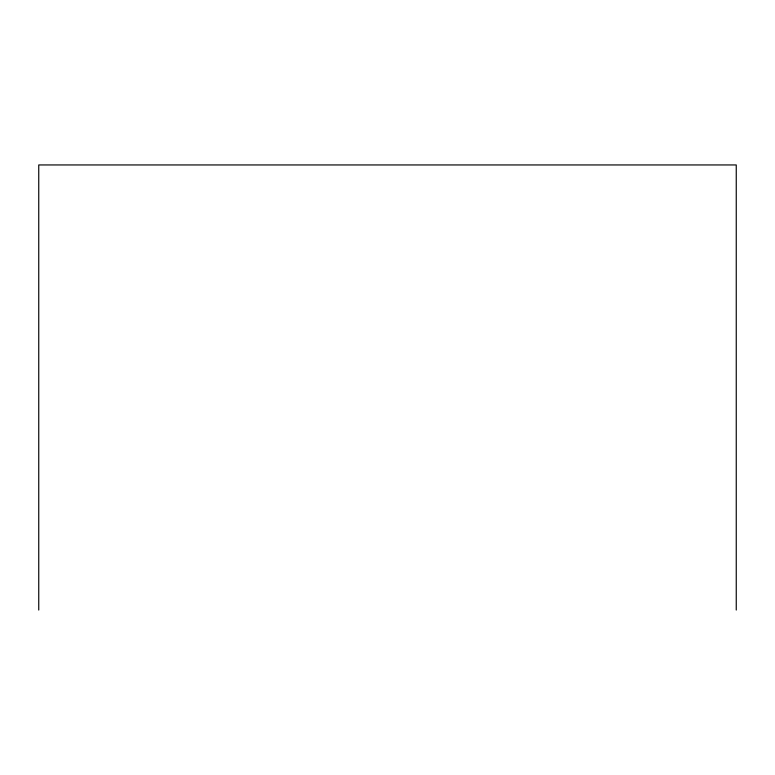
<?xml version="1.0" encoding="UTF-8"?>
<svg xmlns="http://www.w3.org/2000/svg" width="775" height="775" viewBox="0 0 775 775"><rect width="100%" height="100%" fill="white"/><g stroke="black" fill="none" stroke-linecap="round" stroke-linejoin="round"><path stroke-width="1.16" d="M736.25 610.051L736.25 164.949L38.75 164.949L38.75 610.051"/></g></svg>
